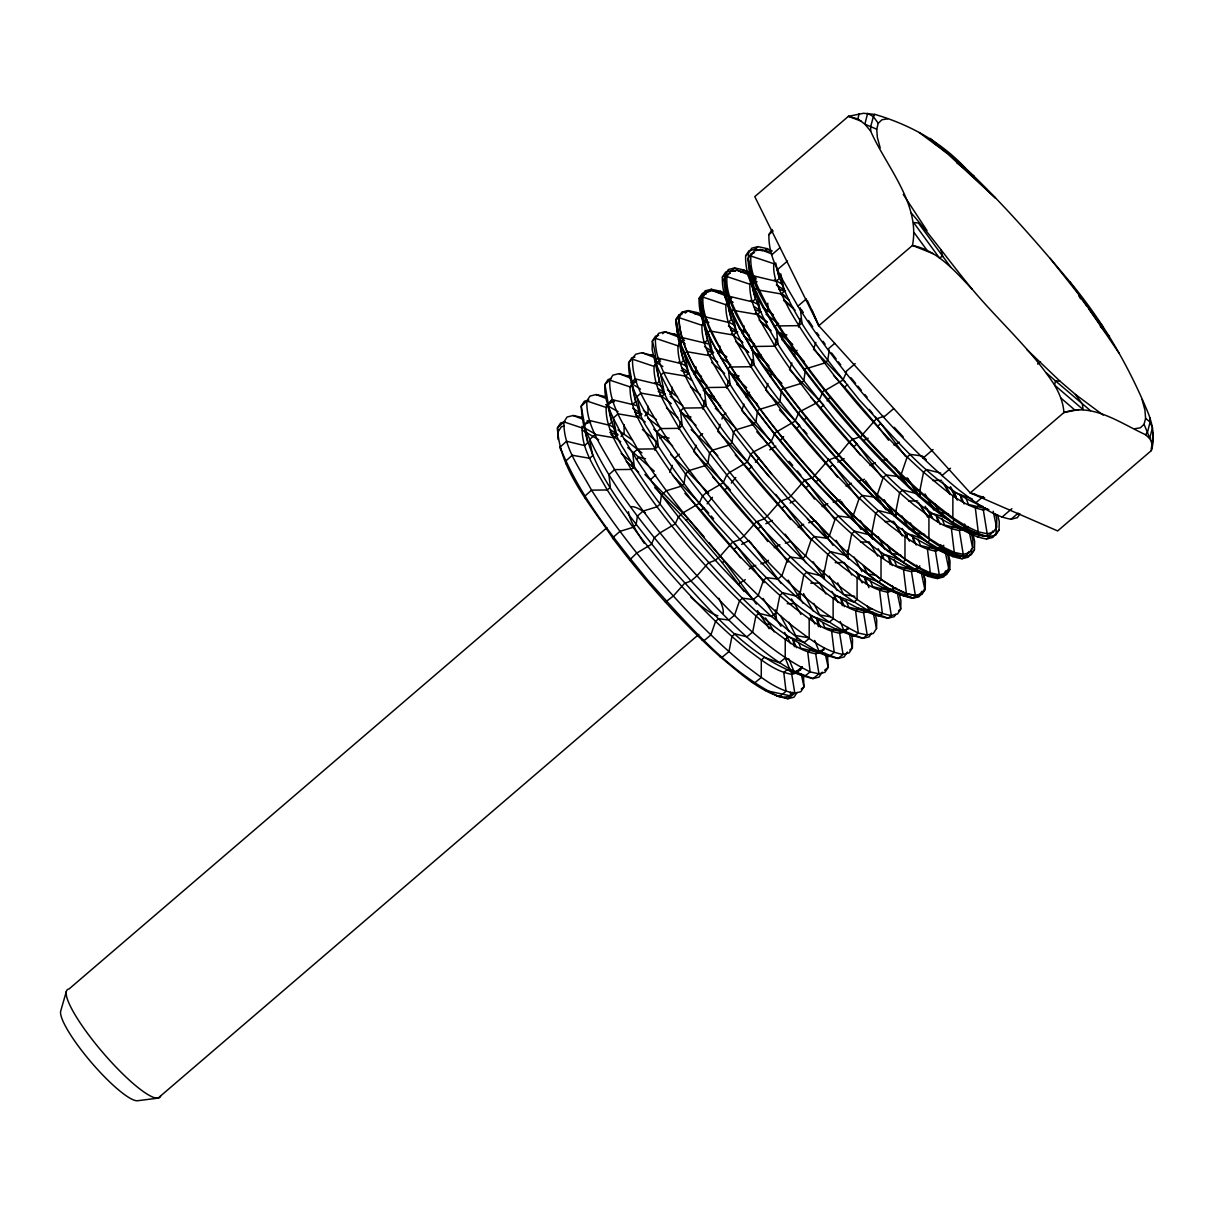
<?xml version="1.0" encoding="UTF-8"?>
<svg xmlns="http://www.w3.org/2000/svg" width="1214" height="1214" viewBox="0 0 1214 1214"><rect width="100%" height="100%" fill="white"/><g stroke="black" fill="none" stroke-linecap="round" stroke-linejoin="round"><path stroke-width="1.5" d="M624.087 424.657L624.087 433.793L620.976 436.463M648.033 406.22L648.033 413.261L644.922 415.916M671.979 387.145L671.979 392.714L669.9 394.489M695.941 366.795L695.926 372.182L693.862 373.958M719.887 346.142L719.872 351.635L717.808 353.426M743.833 325.61L743.833 331.103L741.754 332.879M767.779 303.242L767.779 310.572L765.7 312.347M923.323 573.934L924.931 580.489L924.734 588.836L921.517 593.843L915.341 595.376L906.372 593.418L894.839 588.016L881.015 579.29L881.03 557.317L884.141 554.646C903.322 558.364 916.965 574.738 936.419 577.303L942.58 575.77L945.812 570.762M947.679 555.041L948.893 559.957L948.68 568.304L945.463 573.296L939.287 574.844L930.319 572.887L918.786 567.469L904.961 558.744L904.991 536.77L908.102 534.099C927.284 537.832 940.926 554.206 960.365 556.771L966.541 555.223L968.954 551.475M971.215 532.855L972.839 539.426L972.642 547.757L969.409 552.765L963.233 554.312L954.28 552.355L942.732 546.937L928.907 538.212L928.938 516.238L932.049 513.568C951.23 517.285 964.872 533.659 984.311 536.239L990.487 534.691L992.9 530.943M995.571 513.962L996.785 518.879L996.588 527.225L993.356 532.233L987.179 533.765L978.226 531.808L966.678 526.406L952.853 517.665L952.884 495.691L955.995 493.036L972.308 499M807.31 300.389L818.797 325.747L912.458 245.425C920.667 203.982 886.341 166.758 870.666 131.142L870.681 126.817L873.321 116.574L874.945 114.42C909.165 124.435 940.82 141.689 965.312 167.987C1002.81 203.299 1036.726 242.345 1069.822 281.754C1101.751 319.95 1126.88 362.834 1146.32 408.602C1152.101 421.637 1155.713 436.6 1151.312 450.622L1057.652 530.928L970.244 492.899L818.797 325.747L754.774 196.622L848.434 116.316L863.594 113.281L874.945 114.42M558.106 439.514L557.499 427.814L560.656 422.927L565.163 421.804M634.892 357.083L631.826 357.842L628.624 362.804C633.071 385.718 634.436 409.437 648.306 429.453C667.336 462.898 690.796 493.612 715.501 523.037C757.764 568.182 799.859 623.298 863.048 638.336L869.163 636.804L871.561 633.086M682.131 313.91L679.036 314.669L675.788 319.692C678.398 362.743 710.934 397.479 733.499 432.154L731.936 442.533L728.825 445.189L712.664 450.166L709.507 452.913L707.974 463.065L704.864 465.736L689.476 470.455L685.485 473.961L684.028 483.597L680.917 486.268L666.304 490.76L661.463 495.009L660.082 504.144L656.971 506.815L643.132 511.064L637.441 516.056L636.136 524.676L633.025 527.346L619.959 531.353L613.404 537.104L613.161 538.773C645.135 581.127 680.462 621.067 719.917 656.607C740.449 673.193 761.072 693.695 787.992 698.718L794.002 697.215L797.158 692.329M679.4 315.109L676.183 320.117C679.157 383.958 726.093 434.051 763.409 481.958C805.959 527.604 848.616 582.932 912.473 597.849L918.634 596.302L921.866 591.294M701.98 314.866L697.018 312.544L688.019 310.572L681.828 312.119L678.596 317.142C681.206 360.224 713.741 395.02 736.367 429.695L752.771 424.657L755.882 421.986L757.445 411.622C735.168 376.962 702.678 342.454 700.129 299.585L703.346 294.577L706.442 293.803M702.618 315.109L688.444 311.103L682.283 312.651L679.051 317.658C679.612 351.757 704.135 379.997 720.828 408.056M707.003 292.21L702.329 293.378L699.082 298.416C698.278 324.533 715.638 346.946 727.55 368.889C747.08 399.573 769.236 428.481 792.681 456.267C821.65 489.925 852.395 522.248 886.857 550.352C902.351 561.627 917.875 575.33 937.39 578.532L943.612 576.969L949.818 569.548L950.016 561.126L947.982 552.856M725.395 293.576L720.403 291.239L711.358 289.266L705.122 290.814L701.874 295.867C701.07 321.998 718.43 344.427 730.358 366.385C749.903 397.084 772.089 426.023 795.534 453.824C824.518 487.497 855.293 519.85 889.771 547.969C905.28 559.244 920.804 572.962 940.334 576.149L946.556 574.601L949.818 569.548M726.564 294.577L712.39 290.571L706.229 292.104L702.997 297.111C701.525 315.564 712.299 332.12 720.023 348.084C736.67 377.478 756.565 404.884 777.461 431.38C815.505 477.891 856.265 523.113 904.961 558.744M700.129 299.585C704.894 323 705.926 347.356 720.145 367.827C739.189 401.288 762.635 432.002 787.355 461.426C827.918 505.388 868.405 556.316 927.45 575.345M735.517 271.299L731.875 270.51L725.623 272.073L722.36 277.141C721.541 303.394 739.007 325.944 750.98 347.993C770.617 378.844 792.894 407.919 816.461 435.841C845.581 469.681 876.508 502.186 911.153 530.442C926.722 541.763 942.337 555.557 961.958 558.759L968.211 557.196L974.432 549.745L974.645 541.277L972.596 532.961M730.388 273.271L727.307 274.045L724.075 279.038C727.049 342.879 773.986 392.972 811.301 440.894C851.864 484.841 892.351 535.784 951.397 554.813M750.464 273.074L743.772 269.933L734.682 267.945L728.415 269.508L725.153 274.592C724.348 300.86 741.8 323.41 753.803 345.489C773.439 376.355 795.747 405.446 819.313 433.398C848.465 467.253 879.391 499.773 914.066 528.044C929.651 539.38 945.266 553.174 964.902 556.391L971.17 554.828L974.432 549.745M748.78 273.347L736.352 270.039L730.175 271.572L726.943 276.58C725.471 295.032 736.261 311.588 743.97 327.552C760.632 356.946 780.511 384.352 801.407 410.833C839.451 457.359 880.211 502.581 928.907 538.212M762.529 250.797L755.214 249.189L748.917 250.767L745.639 255.866C744.819 282.255 762.362 304.926 774.426 327.097C794.153 358.115 816.567 387.342 840.255 415.416C869.528 449.438 900.606 482.11 935.448 510.533C951.108 521.914 966.799 535.769 986.527 539.001L992.809 537.423L999.046 529.957L999.259 521.443L997.605 514.751M754.334 252.724L751.254 253.498L748.021 258.506C750.996 322.347 797.932 372.425 835.247 420.348C875.825 464.309 916.297 515.237 975.343 534.281M772.195 250.995L767.157 248.627L758.006 246.639L751.724 248.202L748.431 253.316C747.612 279.721 765.169 302.407 777.233 324.593C796.976 355.626 819.404 384.868 843.108 412.972C872.411 447.01 903.504 479.712 938.361 508.135C954.022 519.531 969.728 533.401 989.471 536.618L995.768 535.055L999.046 529.957M769.251 251.45L760.298 249.492L754.122 251.04L750.889 256.033C749.417 274.501 760.207 291.041 767.916 307.005C784.578 336.399 804.457 363.805 825.368 390.301C863.397 436.828 904.157 482.034 952.853 517.665M772.225 229.461L768.917 234.59C768.098 261.116 785.731 283.909 797.856 306.201C817.69 337.386 840.225 366.765 864.034 395.005C893.474 429.195 924.719 462.048 959.743 490.608C975.479 502.065 991.261 515.996 1011.08 519.228L1017.408 517.65L1019.897 513.81M790.451 692.223L790.36 695.88L784.456 697.352L775.883 695.485M611.143 378.783L608.093 379.542L604.921 384.474C609.125 407.039 610.748 430.302 624.36 449.984C643.39 483.445 666.835 514.144 691.555 543.584C731.602 586.817 771.3 637.138 829.177 656.531L834.215 652.464L831.681 631.462L834.792 628.791L842.744 630.536L863.048 638.336L867.206 634.983L873.336 633.45L876.538 628.488L876.736 620.202L875.537 615.316M658.625 335.383L655.545 336.141L652.328 341.134C657.912 358.646 655.287 377.569 664.619 393.989C672.981 411.47 683.345 427.874 694.196 443.884C727.004 490.532 764.577 533.948 806.885 572.234L820.785 575.74L824.018 573.069L827.736 554.373L830.846 551.702L845.035 555.268C865.597 571.976 885.962 592.796 912.822 598.29L915.766 595.922L921.957 594.374L925.205 589.351L925.402 580.975L923.778 574.389M971.488 552.127L971.564 548.743M996.102 532.324L996.299 523.826M1151.494 448.831L1153.133 432.837M726.7 298.856C739.372 332.53 760.495 362.106 781.391 391.09L779.828 401.455L776.717 404.125L760.313 409.164M750.647 278.325C763.318 311.983 784.441 341.574 805.337 370.543L803.774 380.908L800.663 383.578L784.259 388.617M829.283 350.011L827.72 360.376L824.61 363.047L808.205 368.085M638.64 472.307L631.841 466.024L632.448 462.944L621.173 453.429M654.832 450.257L656.228 443.231M678.869 429.301L680.341 421.88M702.739 409.133L704.499 400.317M726.761 388.222L728.248 380.801M750.95 366.491L752.331 359.587M774.896 345.96L776.277 339.055M798.509 327.143L800.223 318.523M871.849 532.278L875.628 513.294L878.739 510.624L892.927 514.205L926.039 540.67M895.795 511.731L899.574 492.763L902.685 490.092L916.874 493.658L949.985 520.138M919.757 491.2L923.52 472.216L926.631 469.545L940.82 473.126M1151.312 450.622L1151.949 443.52L1144.074 424.293L1145.591 418.375L1144.939 410.104L1142.101 399.618M870.666 131.142L864.869 124.177L857.858 118.911L859.209 113.63M880.211 147.956L877.373 137.47L876.72 129.2L878.238 123.267L881.925 119.791L887.692 118.805M1151.949 443.52L1153.3 438.224M66.345 991.443L60.7 1011.095A59.592 11.761 49.4 0 0 91.672 1062.811A59.592 11.761 49.4 0 0 137.743 1100.719L158.063 1098.124L698.809 634.391M669.824 472.428L672.253 465.341M693.771 451.896L696.062 445.219M718.324 429.589L720.145 424.308M721.951 419.027L723.165 415.507L725.851 413.139M741.663 410.818L743.954 404.141M746.261 397.479L747.399 394.14L749.524 392.274M765.609 390.286L767.961 383.457M770.298 376.644L771.482 373.244L762.134 364.412M791.907 362.925L789.555 369.739L823.699 405.051L820.588 407.722L810.785 397.236M794.26 356.112L795.428 352.697L784.866 342.94M815.854 342.394L813.517 349.207L845.202 381.894M807.416 519.046L845.172 555.587L848.085 553.189L829.435 535.708L835.308 518.666L838.419 516.011L850.513 517.634L886.311 549.381L902.093 561.217M853.381 515.176L859.254 498.135L862.365 495.464L874.459 497.103L892.927 514.205M877.343 494.644L883.2 477.603L886.311 474.932L898.406 476.571L916.874 493.658M901.289 474.097L907.146 457.056L910.257 454.385L922.367 456.024L926.312 459.696M629.58 560.033L636.713 553.068L651.341 544.388L654.255 537.848L659.976 532.885L675.288 523.841L678.383 516.921L683.254 512.703L699.249 503.309L702.496 496.01L706.518 492.52L723.195 482.762L726.625 475.084L729.781 472.337L747.141 462.231L750.647 454.385L733.286 432.093L736.124 429.604L771.861 474.158L790.906 496.056L788.038 498.499L750.495 454.37L753.333 451.912L771.74 474.249M757.445 411.622L774.593 433.838L771.087 441.699L767.976 444.354L753.515 451.912M781.391 391.09L798.539 413.306L795.033 421.152L777.461 431.38M805.337 370.543L822.485 392.759L818.98 400.62L815.869 403.291L801.407 410.833M846.431 372.228L842.941 380.073L825.368 390.301M558.303 431.531L561.384 426.751L564.343 426.008M588.168 420.894L582.204 427.996C581.491 450.955 596.757 470.668 607.243 489.955C624.406 516.936 643.89 542.355 664.498 566.786C689.977 596.378 717.004 624.8 747.308 649.505C760.92 659.414 774.578 671.463 791.74 674.271L795.382 673.36M608.047 404.49L606.15 407.449C605.437 430.409 620.703 450.121 631.189 469.423C648.352 496.405 667.837 521.823 688.444 546.239C713.923 575.831 740.95 604.253 771.254 628.973C784.881 638.883 798.524 650.932 815.687 653.739L821.15 652.373M612.114 400.347L606.15 407.449L586.832 400.999L581.218 406.144C584.617 468.467 631.447 517.073 667.609 564.115C709.446 608.563 750.768 663.375 813.001 678.596L819.055 677.078L822.227 672.161M632.008 383.958L630.096 386.917C629.398 409.877 644.649 429.589 655.135 448.877C672.298 475.858 691.798 501.276 712.39 525.708C737.869 555.299 764.911 583.722 795.2 608.426C808.827 618.336 822.47 630.385 839.633 633.192L845.111 631.826M633.207 384.246L636.06 379.815M660.021 359.268L654.043 366.385C653.344 389.33 668.595 409.057 679.081 428.345C696.244 455.326 715.744 480.744 736.352 505.176C761.815 534.752 788.857 563.19 819.146 587.895C832.774 597.804 846.416 609.853 863.579 612.66L869.057 611.295M679.901 342.879L677.989 345.838C677.291 368.798 692.557 388.51 703.027 407.813C720.206 434.779 739.69 460.197 760.298 484.629C785.761 514.22 812.803 542.643 843.093 567.363C856.72 577.257 870.377 589.321 887.525 592.129L893.003 590.763M683.968 338.736L677.989 345.838L655.439 338.296L652.328 341.134L652.13 349.465L659.49 381.287L656.379 383.958L635.18 378.874L631.234 382.471L635.544 401.819L632.433 404.49L612.296 399.679L607.516 404.019L611.583 422.366L608.472 425.021L589.412 420.469L583.782 425.583C607.804 484.325 649.869 533.492 690.978 581.005C725.137 616.409 759.114 655.105 804.214 676.668L810.133 671.888L818.949 673.816L825.004 672.298L828.176 667.381L827.569 655.97M703.847 322.347L701.935 325.306C701.237 348.266 716.503 367.979 726.974 387.266C744.152 414.247 763.636 439.665 784.244 464.097C809.708 493.688 836.75 522.111 867.054 546.816C880.666 556.725 894.323 568.774 911.471 571.582L916.949 570.216M705.046 322.636L706.958 319.677M727.793 301.8L725.896 304.76C725.183 327.719 740.449 347.432 750.935 366.734C768.098 393.715 787.582 419.134 808.19 443.55C833.669 473.141 860.696 501.564 891 526.284C904.612 536.193 918.27 548.242 935.433 551.05L940.896 549.684M731.86 297.658L725.896 304.76L702.997 297.111M755.806 277.126L749.842 284.228C749.129 307.188 764.395 326.9 774.881 346.187C792.044 373.168 811.529 398.587 832.136 423.018C857.615 452.61 884.642 481.032 914.946 505.737C928.573 515.647 942.216 527.695 959.379 530.503L964.842 529.137M798.159 671.433L802.135 666.698M802.226 667.275L800.314 670.234L794.851 671.6L786.9 669.87L783.789 672.541L786.05 691.312L779.236 696.806C726.276 670.477 687.185 623.495 648.033 580.474C614.421 539.289 579.897 497.012 560.064 447.147L566.543 441.259L584.526 445.568L587.637 442.898L581.218 406.144L584.374 401.227L588.911 400.104M792.681 692.299L790.36 695.88L764.835 690.311M822.106 650.886L824.018 647.927M846.052 630.354L847.964 627.395M847.296 652.009L844.109 656.941L838.024 658.458C811.696 653.102 791.786 632.661 771.497 616.469C744.683 592.417 719.917 566.194 696.472 538.879C668.975 506.147 642.889 471.973 621.705 434.764C614.102 419.012 603.464 402.684 604.921 384.474L609.701 380.103L612.888 375.156L618.988 373.639L631.204 376.886M917.905 568.744L919.817 565.785M895.826 614.178L894.217 616.666L888.056 618.214C856.856 611.886 830.072 593.312 806.885 572.234L803.774 574.905L800.238 592.705L796.141 596.104L782.939 592.781L779.828 595.452L776.474 612.357L771.497 616.469L758.993 613.313L755.882 615.984L752.695 631.993L746.853 636.819L735.047 633.86L731.936 636.515L728.931 651.63L722.209 657.184L719.917 656.607M941.852 548.197L943.764 545.238M984.6 497.755L970.244 492.899L1063.904 412.578C1092.646 402.32 1120.568 423.398 1145.576 434.688L1147.458 432.321L1150.098 422.077L1149.946 417.874M743.909 591.248L722.178 562.583L686.365 520.487L688.004 518.454L644.922 474.492M707.14 503.825L712.466 497.315M731.283 483.051L735.79 477.542M755.412 462.291L758.978 457.921M780.253 440.667L783.591 436.585M804.29 420.014L806.566 417.237M827.113 400.863L830.513 396.69M814.898 475.357L828.221 460.167L835.96 457.283L874.459 497.103M838.844 454.825L849.056 442.291L852.167 439.62L859.907 436.752L898.406 476.571M862.79 434.293L876.113 419.088L883.868 416.22M1144.074 424.293L1140.401 427.783L1134.62 428.77M675.788 319.692L678.596 317.142M699.082 298.416L701.874 295.867M722.36 277.141L725.153 274.592M745.639 255.866L748.431 253.316M662.738 333.668L664.817 331.771L677.184 335.064M685.227 313.136L688.019 310.572M708.551 291.815L711.358 289.266M731.875 270.51L734.682 267.945M755.214 249.189L758.006 246.639M695.152 314.244L697.018 312.544M718.521 292.938L720.403 291.239M740.98 272.497L743.772 269.933M765.29 250.342L767.157 248.627M678.429 339.571L681.221 337.037M701.722 318.402L704.515 315.868M725.016 297.233L727.808 294.699M748.31 276.064L751.102 273.529M684.241 353.942L687.033 351.423M707.565 332.848L710.357 330.329M730.889 311.77L733.681 309.236M754.213 290.677L757.02 288.143M704.12 389.785L706.927 387.281M727.55 368.889L730.358 366.385M750.98 347.993L753.803 345.489M774.426 327.097L777.233 324.593M636.394 459.438L639.034 457.101L645.484 458.725M660.021 438.421L662.313 436.387L669.142 438.117M650.461 479.621L655.742 474.962M670.811 454.658L674.696 458.255L679.294 454.203M691.13 429.65L698.93 436.888L702.603 433.641M781.892 339.677L795.185 351.999L797.097 350.315M756.883 411.425L759.706 408.936M780.465 390.756L783.303 388.268M804.063 370.088L806.9 367.614M774.183 433.823L777.021 431.365M797.856 413.291L800.709 410.818M821.544 392.744L824.397 390.271M768.917 234.59L773.181 230.918M771.603 254.894L780.162 247.565M632.175 385.142L630.096 386.917L609.701 380.103C608.912 405.673 625.923 427.632 637.593 449.119C656.713 479.166 678.414 507.467 701.358 534.676C729.735 567.636 759.843 599.291 793.592 626.819C808.767 637.851 823.957 651.265 843.077 654.392L849.163 652.874L852.349 647.927L852.547 639.702L851.348 634.831M704.014 323.531L701.935 325.306L679.051 317.658M777.537 269.584L787.507 261.025M797.856 306.201L806.399 298.872M606.924 527.711L69.046 988.97A70.958 13.991 49.4 0 0 103.22 1053.008A70.958 13.991 49.4 0 0 160.764 1095.65M827.66 349.42L834.777 343.304M845.232 372.197L855.202 363.639M684.908 493.37L700.842 510.411L703.953 507.74L708.794 513.249M712.542 476.768L724.788 489.864L727.899 487.193L730.327 489.955M735.259 454.916L748.75 469.332L751.861 466.662L717.717 431.349M775.807 446.13L769.782 449.863M779.479 409.907L796.642 428.254L799.753 425.583L766.914 391.591M833.502 375.384L844.534 387.175L847.645 384.504M883.595 417.282L893.565 408.723M740.555 557.848L734.03 549.411L737.141 546.74L734.819 543.918M767.764 541.535L757.976 528.879L761.087 526.208L757.612 521.974M790.618 519.592L781.922 508.332L785.033 505.661L775.746 494.386M814.564 499.06L805.884 487.8L808.994 485.13L804.336 479.5M837.432 477.117L829.83 467.253L832.941 464.598M860.301 455.159L853.776 446.722L856.887 444.051L852.243 438.421M888.587 440.257L877.722 426.19L880.833 423.519L875.021 416.463M749.235 569.108L752.346 566.452L755.761 565.405M774.229 547.681L779.919 544.798M798.175 527.149L803.638 524.327M822.121 506.617L827.766 503.734M846.067 486.07L851.424 483.293M870.028 465.539L875.37 462.746M893.974 444.992L899.331 442.215M923.05 458.088L933.02 449.529M1037.621 364.094L1040.459 361.651M941.973 475.6L950.516 468.27M975.904 502.733L983.021 496.632M985.404 508.196L983.325 509.971C959.652 505.161 941.761 486.768 923.52 472.216C899.422 450.606 877.161 427.04 856.082 402.487C831.362 373.047 807.917 342.348 788.888 308.887C782.044 294.729 772.483 280.055 773.788 263.696L750.889 256.033M1001.899 517.225L1011.869 508.666M1011.08 519.228L1018.212 513.127M811.923 478.195L814.791 475.751M835.809 457.89L838.677 455.447M859.694 437.586L862.562 435.143M745.29 579.639L738.598 583.858M768.356 560.276L766.004 562.249L760.875 563.827M850.756 518.348L853.639 515.935M874.854 498.256L877.737 495.843M898.952 478.164L901.835 475.751M869.376 535.586L872.274 533.189M893.58 515.586L896.478 513.188M917.769 495.6L920.682 493.203M878.39 582.143L881.303 579.761L895.188 588.517L906.767 593.949L915.766 595.922M902.761 562.294L905.69 559.912M927.147 542.446L930.076 540.063M951.518 522.581L954.447 520.199M794.593 672.996L788.948 659.02L785.397 658.413L790.936 672.131L794.593 672.996L800.056 668.58M820.831 651.766L823.213 649.839M903.823 596.317L906.767 593.949M928.346 576.544L931.29 574.176M952.869 556.771L955.797 554.403M977.376 536.998L980.32 534.63M937.39 578.532L940.334 576.149M961.958 558.759L964.902 556.391M986.527 539.001L989.471 536.618M801.255 689.036L803.987 686.836L803.395 675.485M824.61 670.249L828.176 667.381L825.156 653.238M849.83 649.976L852.349 647.927L849.421 634.239M898.527 610.794L900.712 609.033L900.925 600.702L899.301 594.162M925.205 589.351L919.013 596.742L912.822 598.29M863.306 440.697L868.131 438.178M837.751 462.079L844.185 458.725M815.277 481.837L819.996 479.378M790.086 503.036L795.124 500.396M765.867 523.704L772.241 520.381M741.648 544.388L749.175 540.458M722.178 562.583L724.515 561.369L756.398 604.147M850.513 517.634L812.014 477.83L804.275 480.698L790.936 495.904L829.541 536.027L826.643 538.439L788.068 498.362L780.329 501.245L767.142 516.254L763.955 518.97L756.383 521.777L743.681 536.209L739.63 539.638L732.421 542.309L720.206 556.149L715.304 560.322L708.475 562.856L696.745 576.089L690.978 581.005L684.529 583.388L673.284 596.044L665.393 602.144M881.941 460.728L886.857 459.226M857.995 481.275L864.55 479.257M833.123 502.095L840.255 499.91M808.721 522.764L815.505 520.685L832.986 545.283M785.337 543.128L790.754 541.474L806.081 562.826M756.352 278.871L752.695 279.797L749.842 284.228L726.943 276.58M680.857 341.407L684.499 340.497M654.058 355.93L641.903 352.697L635.772 354.23L628.624 362.804C627.835 388.495 644.907 410.544 656.637 432.123C675.834 462.306 697.64 490.744 720.691 518.074C760.525 561.839 800.284 609.625 854.155 636.394L858.298 633.04L867.206 634.983L863.579 612.66L866.69 609.989L872.168 608.624M660.553 361.028L656.911 361.939L654.043 366.385L632.57 359.207C631.781 384.914 648.868 406.978 660.613 428.588C679.825 458.801 701.662 487.269 724.728 514.615C764.592 558.41 804.381 606.241 858.298 633.04L855.627 610.93L858.738 608.26L866.69 609.989L888.056 618.214L891.334 615.574L897.495 614.026L900.712 609.033L897.358 593.312M632.949 382.486L636.606 381.56M604.876 396.492L596.059 394.565L590.004 396.083L586.832 400.999C586.058 426.433 602.963 448.269 614.572 469.636C633.587 499.531 655.181 527.68 678.004 554.737C717.428 598.062 756.792 645.378 810.133 671.888L807.735 651.994L810.846 649.338L818.797 651.068L838.024 658.458L843.077 654.392L839.633 633.192L842.744 630.536L848.222 629.171M609.003 403.018L614.481 401.652L611.128 400.362M581.901 417.419L573.145 415.507L567.12 417.009L563.964 421.895L557.499 427.814C559.502 470.334 590.854 504.66 613.161 538.773M986.967 509.061L983.325 509.971L987.179 533.765M967.953 526.481L962.49 527.847L954.538 526.102L951.427 528.773L954.28 552.355M944.006 547.013L938.543 548.379L930.592 546.649L927.481 549.305L930.319 572.887M920.06 567.545L914.582 568.911L906.646 567.181L903.535 569.852L906.372 593.418M896.114 588.092L890.636 589.458L882.684 587.713L879.573 590.383L882.381 613.616L879.118 616.257C824.943 589.336 784.957 541.277 744.926 497.285C710.554 455.144 675.242 411.91 654.953 360.907L658.064 358.084L680.326 363.411L683.436 360.74L680.933 350.573L681.1 343.167L676.183 320.117M824.26 649.702L818.797 651.068L815.687 653.739L818.949 673.816L813.001 678.596L794.851 671.6L791.74 674.271L794.806 693.224L787.992 698.718L784.456 697.352M1079.064 409.528L1063.904 412.578C1063.373 402.76 1059.458 393.533 1054.587 385.126C1031.521 349.678 999.243 321.482 972.202 289.236C955.297 271.496 937.678 250.585 912.458 245.425L933.263 253.756M779.13 325.913L798.827 325.656L801.938 322.985L800.208 307.84M755.184 346.46L774.881 346.187L777.992 343.516L776.262 328.387M731.238 366.992L750.935 366.734L754.046 364.063L752.316 348.919M707.292 387.524L726.974 387.266L730.084 384.595L728.354 369.451M932.58 480.471L941.533 480.349M908.618 501.003L917.572 500.881M884.672 521.55L893.625 521.428L902.032 535.602M860.498 542.081L869.27 541.96L877.661 556.118M835.202 562.643L844.352 562.522L851.773 575.026M810.77 583.19L819.435 583.069L825.884 593.949M787.249 603.722L794.533 603.616L800.937 614.436M757.46 610.612L766.429 624.208L769.615 624.163L774.168 631.857M1103.162 415.067L1075.437 394.429L1059.913 381.09L1055.467 380.893L1046.377 372.865M826.567 538.181L814.457 536.542L811.347 539.213L805.58 555.997L802.363 558.683L790.511 557.074L787.4 559.745L781.907 575.74L777.825 579.139L766.565 577.621L763.454 580.292L758.234 595.467L753.272 599.595L742.619 598.153L739.508 600.824L734.561 615.194L728.734 620.051L718.673 618.7L715.562 621.356L710.888 634.937L704.196 640.506L702.238 640.248M759.311 290.176L781.255 293.97L784.365 291.299L780.754 273.848M735.365 310.723L757.308 314.502L760.419 311.831L756.443 292.65M711.419 331.255L733.347 335.049L736.458 332.378L732.497 313.182M687.473 351.802L709.401 355.581L712.512 352.91L708.536 333.729M948.544 513.871L939.408 512.293L935.159 504.007M924.598 534.418L915.462 532.84L910.363 522.885M900.651 554.95L891.516 553.372L887.267 545.086M876.508 575.451L867.555 573.903L863.321 565.618M854.747 596.362L843.609 594.45L837.675 582.841M830.209 616.803L819.662 614.982L813.729 603.388M788.933 622.266L795.716 635.529L808.494 637.729M983.249 506.602C931.912 486.07 896.22 439.073 859.193 399.816C827.432 359.42 790.951 318.857 776.717 268.415M753.53 275.851L776.125 281.269L779.236 278.598L775.761 262.983M729.584 296.398L752.164 301.8L755.275 299.13L752.771 288.962L752.953 281.557L748.021 258.506M705.622 316.93L728.218 322.332L731.329 319.677L728.825 309.494L729.007 302.104L724.075 279.038M681.676 337.477L704.272 342.879L707.383 340.208L702.754 319.403M985.874 508.62L968.484 504.463L965.919 498.104M961.913 529.152L944.538 524.994L941.973 518.651M937.967 549.699L920.591 545.541L918.027 539.183M914.021 570.231L896.645 566.073L894.081 559.73M891.122 591.021L872.699 586.62L870.135 580.262M868.01 611.765L848.738 607.152L846.173 600.793M842.895 632.024L824.792 627.684L822.864 622.934M776.945 330.694L779.828 333.137L786.93 334.927M761.208 355.019L755.882 353.684L751.557 350.011M729.265 371.833L732.148 374.276L739.129 376.021M703.134 390.134L708.87 394.975L713.862 396.234M679.886 410.863L685.591 415.689L691.009 417.039M868.981 534.737L854.793 531.171L851.682 533.826L847.903 552.81L881.303 579.761M970.244 492.899L975.449 494.402M778.827 289.114L785.352 291.497M754.88 309.646L761.406 312.044M730.934 330.193L737.459 332.575M707.929 351.074L713.225 353.016M681.039 370.528L689.446 373.608M658.216 391.485L665.318 394.08M634.831 412.229L641.553 414.687M609.853 432.396L617.805 435.295M903.504 595.892L891.971 590.474L878.132 581.749L860.195 575.178L857.084 577.849L857.069 599.504L853.806 602.144L836.249 595.725L833.138 598.381L833.123 619.003L828.98 622.372L812.303 616.257L809.192 618.928L809.177 638.503L804.154 642.585L788.356 636.789L785.246 639.459L785.215 658.003L779.327 662.798L764.41 657.335L761.299 660.006L761.269 677.503L754.501 683.012L751.603 681.949M861.53 121.294L848.434 116.316L857.858 118.911M760.298 249.492L772.043 254.014M736.352 270.039L751.451 275.836M712.39 290.571L725.835 295.73M688.444 311.103L701.874 316.277M679.703 337.492L664.817 331.771L658.656 333.304L655.439 338.296C654.649 364.154 671.828 386.34 683.619 408.071C702.952 438.436 724.895 467.056 748.097 494.553C776.763 527.862 807.204 559.866 841.317 587.697C856.659 598.836 872.016 612.417 891.334 615.574L887.525 592.129L890.636 589.458L912.473 597.849M641.903 352.697L655.545 357.948M618.988 373.639L631.356 378.389M984.311 536.239L962.49 527.847L959.379 530.503L963.233 554.312M596.059 394.565L606.105 398.435M960.365 556.771L938.543 548.379L935.433 551.05L939.287 574.844M573.145 415.507L583.585 419.513M587.06 420.848L590.535 422.184L585.057 423.549L582.204 427.996L563.964 421.895C563.19 447.192 580.004 468.908 591.552 490.168C610.46 519.896 631.933 547.893 654.634 574.799C682.693 607.395 712.481 638.716 745.866 665.94C760.875 676.851 775.913 690.129 794.806 693.224L800.845 691.722L803.987 686.836L801.24 673.982M936.419 577.303L914.582 568.911L911.471 571.582L915.341 595.376M988.894 509.652L978.484 505.57L975.373 508.241L978.226 531.808M876.72 129.2L864.869 124.177L867.631 113.357L873.321 116.574L878.238 123.267M774.35 279.888L782.529 284.228M745.305 271.997L748.613 273.529M750.404 300.435L758.583 304.76M721.359 292.528L724.652 294.076M728.157 321.771L734.637 325.306M697.413 313.06L702.36 315.382M704.211 342.302L707.61 343.896M673.77 333.729L678.702 336.035M678.55 362.045L686.729 366.37M650.795 354.64L654.073 356.188M654.604 382.577L662.783 386.917M627.835 375.566L631.098 377.099M632.357 403.913L635.772 405.522M605.695 404.672L618.078 411.713M608.411 424.46L614.891 427.996M581.84 426.357L595.664 434.293M582.189 430.105L598.684 439.756M776.353 284.956L785.549 290.768M753.97 279.857L757.05 281.8M763.181 307.658L773.364 314.76M753.94 306.459L760.07 310.329M730.024 300.404L733.104 302.347M739.235 328.205L749.417 335.307M728.461 326.035L737.657 331.832M705.789 320.526L708.87 322.469M715.274 348.737L726.867 356.886M704.499 346.567L713.695 352.379M682.162 341.953L685.227 343.896M691.327 369.284L701.525 376.37M682.086 368.07L688.217 371.939M658.292 363.623L662.859 366.507M667.381 389.815L677.579 396.917M658.14 388.617L664.27 392.486M634.406 385.293L640.476 389.117M643.435 410.347L656.425 419.558M632.661 408.177L641.857 413.989M617.956 429.923L632.479 440.09M610.247 429.695L617.911 434.521M956.647 162.676L974.189 176.197M919.165 132.493L946.874 153.131L995.601 198.155L962.414 166.485L965.312 167.987L930.182 138.381M782.605 294.107L785.519 296.292M780.708 293.651L789.343 300.404M766.064 314.289L778.66 323.728M759.023 315.276L767.294 321.998M755.336 313.121L766.838 322.165M743.514 335.868L754.698 344.26M731.374 333.653L742.877 342.697M720.964 357.462L730.752 364.807M707.671 354.276L717.717 362.091M695.622 376.947L706.806 385.339M684.529 375.096L691.646 380.437M670.265 396.432L682.86 405.871M659.961 394.838L671.327 403.625M865.233 567.454L881.015 579.29M862.365 569.912L878.132 581.749M647.715 418.026L661.706 428.77M635.423 414.611L645.287 422.002M623.768 438.558L641.948 452.852M610.885 434.384L620.688 441.744M1145.591 418.375L1150.098 422.077L1152.465 427.677L1149.612 438.558L1145.576 434.688M1090.445 410.636L1055.467 380.893L1054.587 385.126L1083.116 409.573L1082.342 403.989L1075.437 394.429M784.032 299.964L793.501 307.961M783.576 300.419L795.124 310.192M759.084 319.98L768.492 327.932M761.072 322.18L771.178 330.724M738.309 338.6L742.331 341.999M736.928 342.363L748.522 352.166M735.669 341.498L748.674 352.485M711.692 362.47L724.652 373.426M690.523 386.447L700.554 394.914M666.471 407.98L677.867 417.601M653.8 429.195L672.677 445.978M642.418 429.513L656.577 441.486M627.744 447.556L654.3 471.229M626.303 461.35L631.841 466.024M1060.824 397.98L1074.678 409.892M1100.37 326.49L1109.459 336.369M972.202 289.236C951.351 263.984 932.291 237.337 911.061 212.738M1059.913 381.09L1026.725 349.404M780.739 333.455L792.727 344.548M779.828 333.137L791.71 344.139M755.715 353.304L769.069 365.884M732.148 374.276L746.625 387.676M736.883 384.383L757.597 404.308M708.87 394.975L720.646 405.886M715.319 408.238L735.836 428.163M685.591 415.689L696.001 425.325M946.874 153.131L934.219 142.266L935.599 144.603M795.185 351.999L800.345 357.144M795.428 352.697L804.366 361.62M771.391 372.986L781.634 383.214M771.482 373.244L781.679 383.442M742.968 412.123L773.348 443.505M810.299 516.587L829.435 535.708M698.93 436.888L717.823 455.751M695.076 453.201L727.899 487.193M674.696 458.255L708.657 493.248M672.435 475.038L703.953 507.74M654.756 487.618L686.365 520.487M894.187 427.252L903.216 436.903M756.762 431.759L789.616 468.073L805.884 487.8M864.778 394.474L867.16 397.19M844.534 387.175L877.722 426.19M859.907 436.752L822.485 392.759M820.588 407.722L853.776 446.722M835.96 457.283L798.539 413.306M803.38 429.71L807.006 433.838M796.642 428.254L829.83 467.253M812.014 477.83L774.593 433.838M789.1 461.274L792.727 465.402M748.75 469.332L781.922 508.332M724.788 489.864L757.976 528.879M711.207 515.996L713.62 518.757M700.842 510.411L734.03 549.411M688.004 518.454L704.15 536.831M851.029 377.797L855.612 383.351M857.903 386.128L861.348 390.301M869.224 409.422L872.699 413.655M828.297 458.953L831.772 463.187M797.37 471.032L800.861 475.266M750.647 454.385L768.993 476.632M709.006 542.552L724.515 561.369M1050.11 258.324L1081.31 297.718L1119.065 353.137M1095.332 316.991L1102.388 325.868L1103.663 329.389L1088.7 308.751M831.575 352.971L836.143 358.889M838.434 361.863L840.725 364.822M880.833 423.519L905.583 456.51M856.887 444.051L881.637 477.041M834.018 465.994L858.753 499.06M808.994 485.13L834.792 519.592M785.033 505.661L809.784 538.652M785.109 534.16L790.754 541.474M761.087 526.208L787.962 562.143M750.298 541.914L781.239 583.479M737.141 546.74L764.016 582.69M950.805 267.277L918.391 223.012L913.596 222.526L939.317 257.823L942.625 256.351L941.002 249.841M914.446 233.042L926.95 250.236M1079.079 295.488L1086.56 305.807M816.855 332.697L818.934 335.58M823.077 341.346L825.141 344.245M898.466 472.018L909.605 488.134M894.718 467.375L908.209 486.677M865.582 480.698L886.159 509.865M841.287 501.336L860.954 529.365M926.995 230.569L903.262 194.422M1069.822 281.754L1081.31 297.718M801.255 309.418L803.334 312.575M808.539 320.481L812.712 326.794M907.662 478.316L918.391 494.584M906.904 477.891L919.408 496.845M884.232 500.077L893.944 514.797M884.004 500.016L894.414 515.798M880.089 500.896L885.294 508.787M860.043 520.366L871.485 537.696M836.082 540.291L848.495 559.093L847.478 550.215M678.808 339.935L693.194 371.089L717.96 410.514M813.152 561.763L824.473 578.926L823.502 570.489M788.159 580.125L803.198 603.388M791.467 598.972L794.533 603.616M763.181 598.517L780.966 626.257M765.548 618.017L769.615 624.163M950.532 486.844L956.207 496.435M950.001 487.345L957.33 500.153M944.75 484.462L950.425 494.052M942.459 481.928L949.94 494.523M925.053 493.946L933.748 509.986M926.98 508.575L932.64 518.105M925.129 506.299L931.669 517.331M920.273 504.629L927.815 517.346M918.512 502.459L925.053 513.492M902.002 516.011L908.952 528.879M904.354 531.853L907.177 536.603M902.108 528.409L909.438 541.232M894.855 523.204L902.351 535.86M878.056 536.542L885.006 549.411M878.132 548.713L883.716 558.152M854.11 557.089L861.91 571.612M855.916 571.612L862.198 582.887M829.253 576.104L837.114 590.49M831.848 591.37L838.085 602.584M803.501 593.585L813.152 611.021M809.617 614.223L814.837 623.92M780.45 615.65L789.206 631.568M784.623 632.418L790.724 643.617M766.429 624.208L769.115 628.731M1078.851 295.609L1080.551 298.781M812.045 310.101L818.797 325.747M964.098 503.962L960.244 494.432L961.685 501.412M964.553 524.038L965.843 527.225M940.152 524.494L936.298 514.964L937.739 521.944M941.624 545.511L942.914 548.728M940.607 544.585L941.897 547.757M916.191 545.025L912.351 535.495L913.793 542.476M916.661 565.117L917.951 568.304M892.244 565.572L888.405 556.042L890.181 564.631M892.244 585.558L893.534 588.729M868.936 587.697L864.444 576.574L865.946 583.782M867.206 605.862L869.118 610.596M844.352 606.651L840.498 597.121L842.273 605.665M840.255 621.462L844.064 630.885M817.189 619.246L820.406 627.183M814.67 640.431L819.647 652.722L800.845 648.23L798.918 643.466M795.716 635.529L796.991 638.701M793.243 639.778L796.46 647.715M560.064 447.147L560.807 450.5M993.173 511.261L996.588 527.225M969.227 531.793L972.642 547.757M945.281 552.34L948.68 568.304M921.32 572.871L924.734 588.836M873.063 612.266L876.538 628.488M816.552 617.653L818.418 626.652M792.954 639.884L794.366 646.683M684.59 354.26L688.566 373.457L685.455 376.112L663.846 372.395L660.735 375.202L664.619 393.989L661.509 396.659L640.931 393.108L636.971 396.674L640.673 414.52L637.562 417.191L618.017 413.822L613.222 418.162L616.727 435.067L613.616 437.738L595.103 434.536L589.473 439.635L592.781 455.599L589.655 458.27L572.189 455.25L565.709 461.108L566.361 464.218M919.484 490.016L920.258 496.738M895.537 510.548L896.311 517.27M871.682 531.808L872.532 539.274M799.601 591.446L800.436 598.745M775.427 609.944L776.414 618.563M704.408 389.998L706.138 405.142L703.027 407.813L683.619 408.071L680.508 410.848L682.192 425.674L679.081 428.345L660.613 428.588L656.637 432.123L658.246 446.206L655.135 448.877L637.593 449.119L632.767 453.414L634.3 466.753L631.189 469.423L614.572 469.636L608.912 474.689L610.354 487.284L607.243 489.955L591.552 490.168L585.042 495.965L585.33 498.423M717.884 615.726A70.958 13.991 49.4 0 1 690.72 597.015M644.315 543.356A70.958 13.991 49.4 0 1 628.518 511.792M631.371 506.739A70.958 13.991 49.4 0 1 645.469 512.885M718.87 598.244A70.958 13.991 49.4 0 1 723.089 613.419"/></g></svg>
